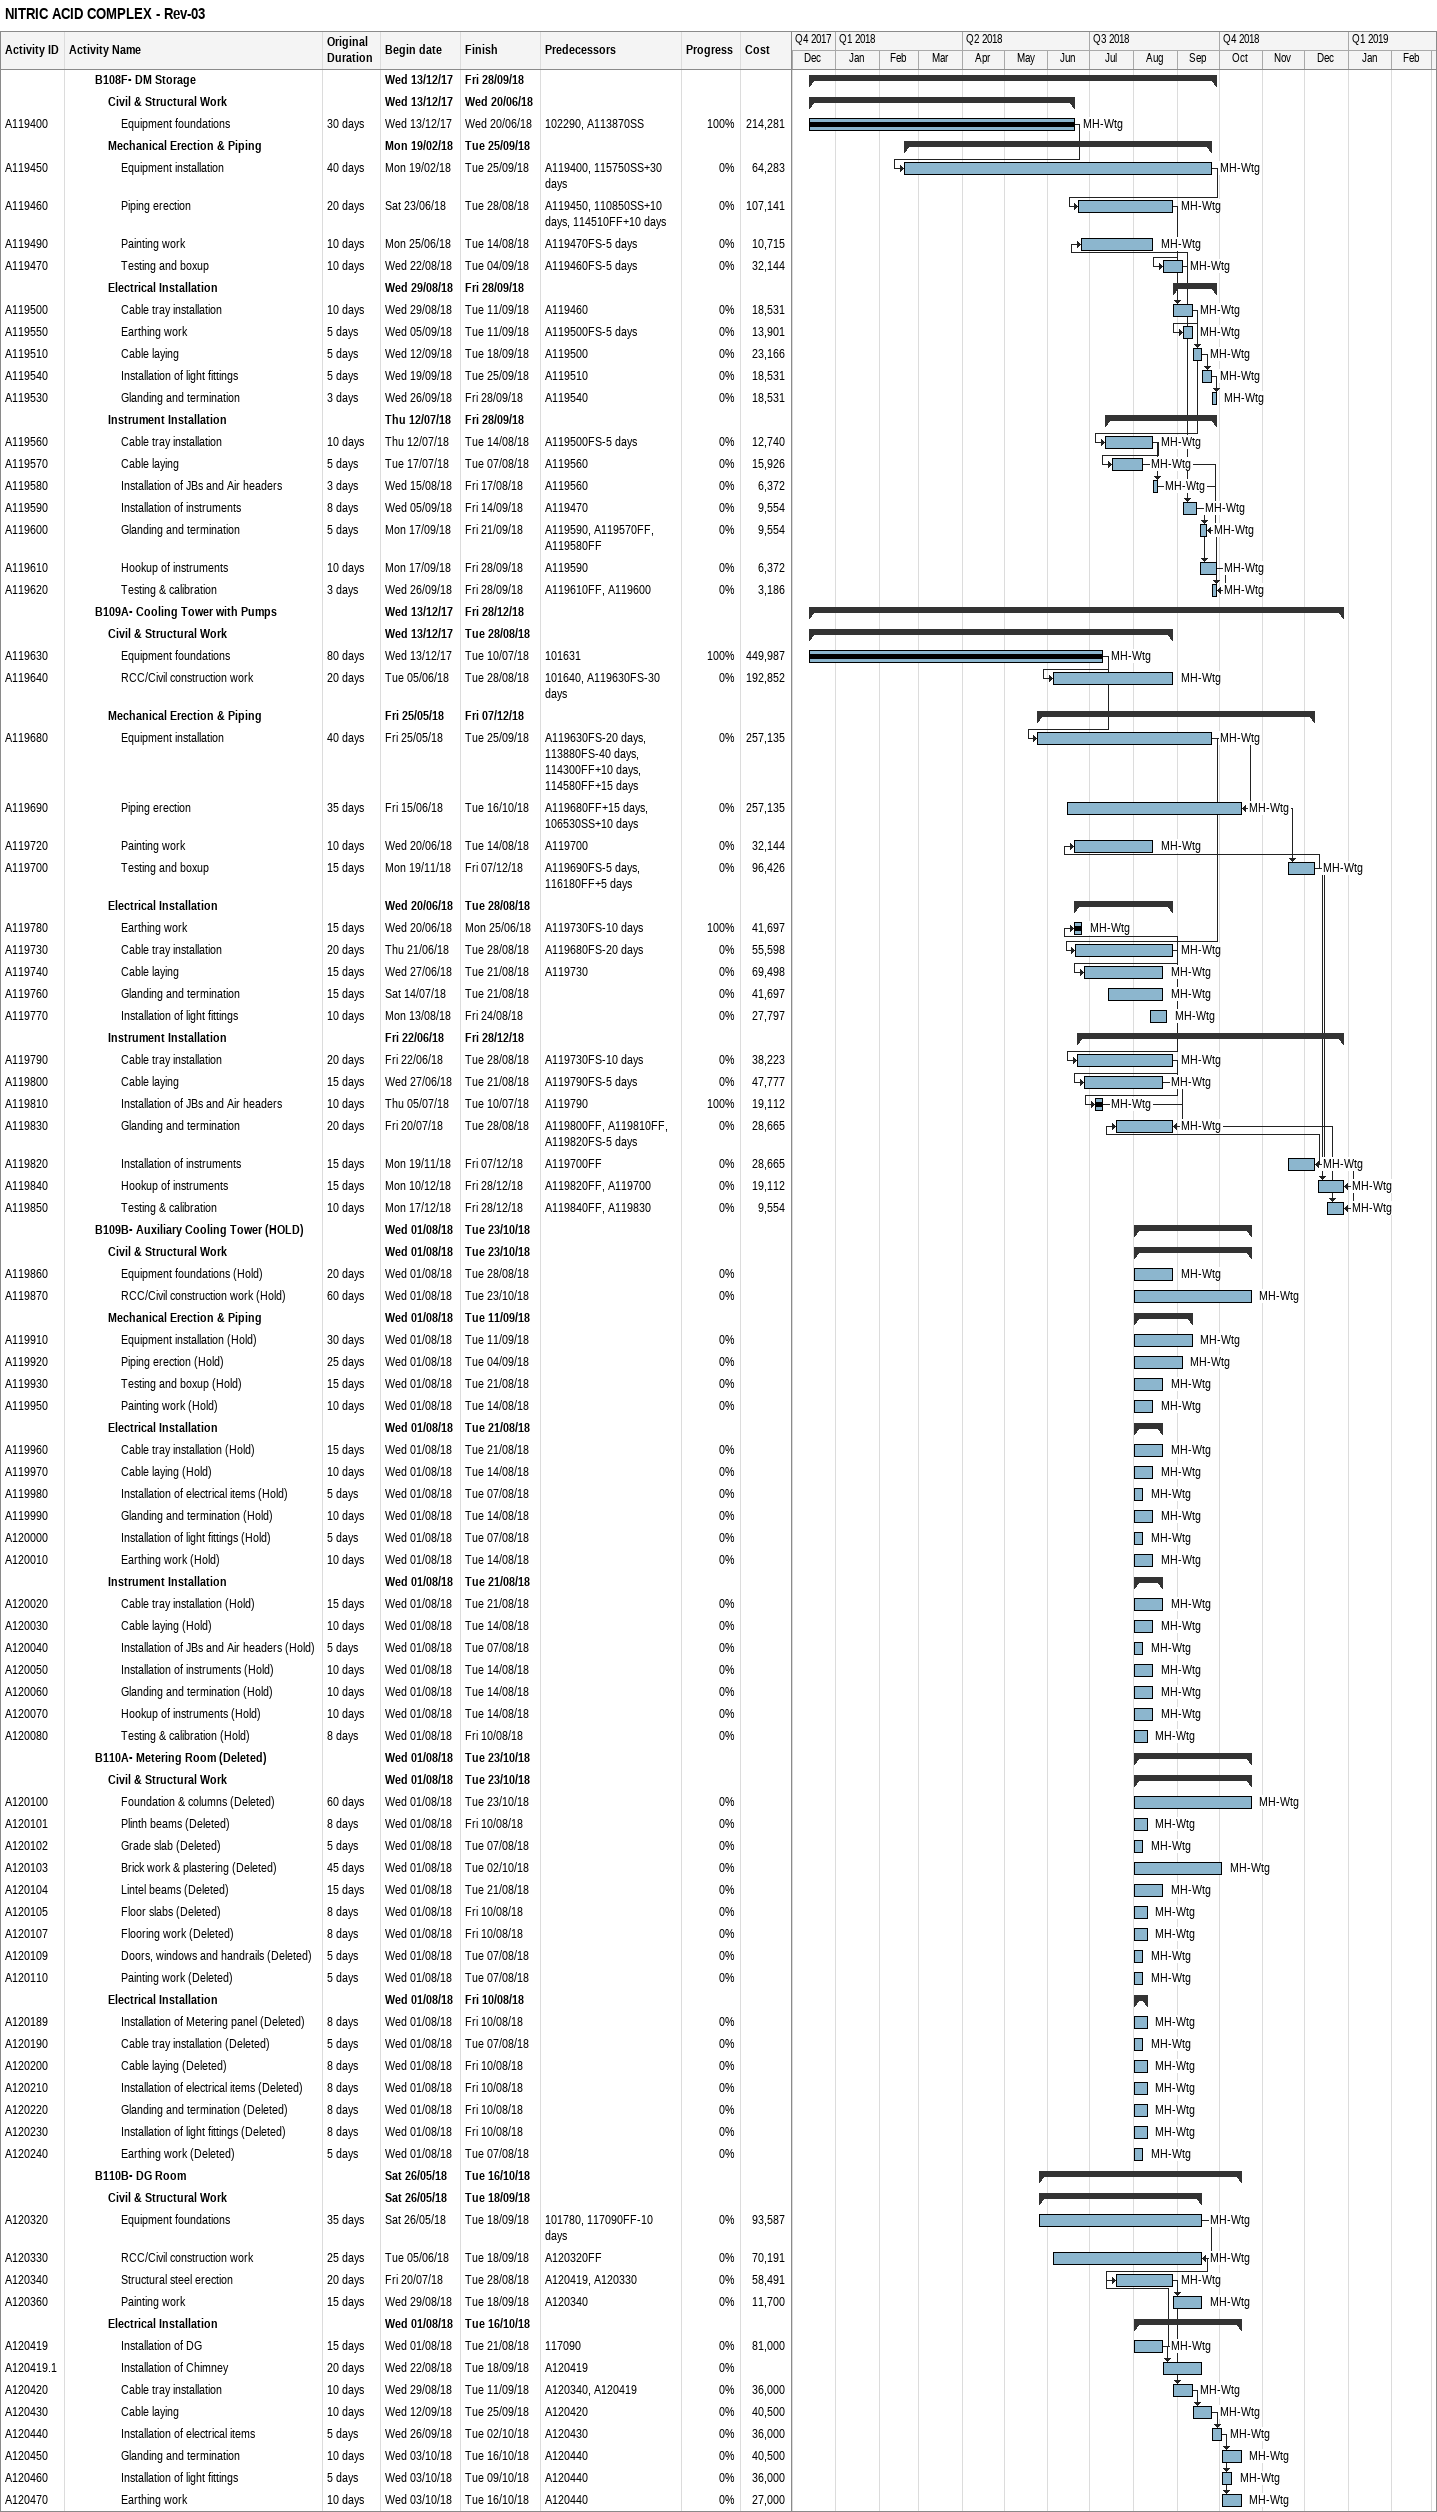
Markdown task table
NITRIC ACID COMPLEX - Rev-03

| ID | Level | Task | Original duration | Start | Finish | Predecessors | Resources | % complete | Cost |
|---|---|---|---|---|---|---|---|---|---|
|  | 3 | **B108F- DM Storage** |  | 2017-12-13 | 2018-09-28 |  |  |  |  |
|  | 4 | **Civil & Structural Work** |  | 2017-12-13 | 2018-06-20 |  |  |  |  |
| A119400 | 5 | Equipment foundations | 30d | 2017-12-13 | 2018-06-20 | 102290, A113870SS | MH-Wtg | 100 | 214281 |
|  | 4 | **Mechanical Erection & Piping** |  | 2018-02-19 | 2018-09-25 |  |  |  |  |
| A119450 | 5 | Equipment installation | 40d | 2018-02-19 | 2018-09-25 | A119400, 115750SS+30d | MH-Wtg | 0 | 64283 |
| A119460 | 5 | Piping erection | 20d | 2018-06-23 | 2018-08-28 | A119450, 110850SS+10d, 114510FF+10d | MH-Wtg | 0 | 107141 |
| A119490 | 5 | Painting work | 10d | 2018-06-25 | 2018-08-14 | A119470FS-5d | MH-Wtg | 0 | 10715 |
| A119470 | 5 | Testing and boxup | 10d | 2018-08-22 | 2018-09-04 | A119460FS-5d | MH-Wtg | 0 | 32144 |
|  | 4 | **Electrical Installation** |  | 2018-08-29 | 2018-09-28 |  |  |  |  |
| A119500 | 5 | Cable tray installation | 10d | 2018-08-29 | 2018-09-11 | A119460 | MH-Wtg | 0 | 18531 |
| A119550 | 5 | Earthing work | 5d | 2018-09-05 | 2018-09-11 | A119500FS-5d | MH-Wtg | 0 | 13901 |
| A119510 | 5 | Cable laying | 5d | 2018-09-12 | 2018-09-18 | A119500 | MH-Wtg | 0 | 23166 |
| A119540 | 5 | Installation of light fittings | 5d | 2018-09-19 | 2018-09-25 | A119510 | MH-Wtg | 0 | 18531 |
| A119530 | 5 | Glanding and termination | 3d | 2018-09-26 | 2018-09-28 | A119540 | MH-Wtg | 0 | 18531 |
|  | 4 | **Instrument Installation** |  | 2018-07-12 | 2018-09-28 |  |  |  |  |
| A119560 | 5 | Cable tray installation | 10d | 2018-07-12 | 2018-08-14 | A119500FS-5d | MH-Wtg | 0 | 12740 |
| A119570 | 5 | Cable laying | 5d | 2018-07-17 | 2018-08-07 | A119560 | MH-Wtg | 0 | 15926 |
| A119580 | 5 | Installation of JBs and Air headers | 3d | 2018-08-15 | 2018-08-17 | A119560 | MH-Wtg | 0 | 6372 |
| A119590 | 5 | Installation of instruments | 8d | 2018-09-05 | 2018-09-14 | A119470 | MH-Wtg | 0 | 9554 |
| A119600 | 5 | Glanding and termination | 5d | 2018-09-17 | 2018-09-21 | A119590, A119570FF, A119580FF | MH-Wtg | 0 | 9554 |
| A119610 | 5 | Hookup of instruments | 10d | 2018-09-17 | 2018-09-28 | A119590 | MH-Wtg | 0 | 6372 |
| A119620 | 5 | Testing & calibration | 3d | 2018-09-26 | 2018-09-28 | A119610FF, A119600 | MH-Wtg | 0 | 3186 |
|  | 3 | **B109A- Cooling Tower with Pumps** |  | 2017-12-13 | 2018-12-28 |  |  |  |  |
|  | 4 | **Civil & Structural Work** |  | 2017-12-13 | 2018-08-28 |  |  |  |  |
| A119630 | 5 | Equipment foundations | 80d | 2017-12-13 | 2018-07-10 | 101631 | MH-Wtg | 100 | 449987 |
| A119640 | 5 | RCC/Civil construction work | 20d | 2018-06-05 | 2018-08-28 | 101640, A119630FS-30d | MH-Wtg | 0 | 192852 |
|  | 4 | **Mechanical Erection & Piping** |  | 2018-05-25 | 2018-12-07 |  |  |  |  |
| A119680 | 5 | Equipment installation | 40d | 2018-05-25 | 2018-09-25 | A119630FS-20d, 113880FS-40d, 114300FF+10d, 114580FF+15d | MH-Wtg | 0 | 257135 |
| A119690 | 5 | Piping erection | 35d | 2018-06-15 | 2018-10-16 | A119680FF+15d, 106530SS+10d | MH-Wtg | 0 | 257135 |
| A119720 | 5 | Painting work | 10d | 2018-06-20 | 2018-08-14 | A119700 | MH-Wtg | 0 | 32144 |
| A119700 | 5 | Testing and boxup | 15d | 2018-11-19 | 2018-12-07 | A119690FS-5d, 116180FF+5d | MH-Wtg | 0 | 96426 |
|  | 4 | **Electrical Installation** |  | 2018-06-20 | 2018-08-28 |  |  |  |  |
| A119780 | 5 | Earthing work | 15d | 2018-06-20 | 2018-06-25 | A119730FS-10d | MH-Wtg | 100 | 41697 |
| A119730 | 5 | Cable tray installation | 20d | 2018-06-21 | 2018-08-28 | A119680FS-20d | MH-Wtg | 0 | 55598 |
| A119740 | 5 | Cable laying | 15d | 2018-06-27 | 2018-08-21 | A119730 | MH-Wtg | 0 | 69498 |
| A119760 | 5 | Glanding and termination | 15d | 2018-07-14 | 2018-08-21 |  | MH-Wtg | 0 | 41697 |
| A119770 | 5 | Installation of light fittings | 10d | 2018-08-13 | 2018-08-24 |  | MH-Wtg | 0 | 27797 |
|  | 4 | **Instrument Installation** |  | 2018-06-22 | 2018-12-28 |  |  |  |  |
| A119790 | 5 | Cable tray installation | 20d | 2018-06-22 | 2018-08-28 | A119730FS-10d | MH-Wtg | 0 | 38223 |
| A119800 | 5 | Cable laying | 15d | 2018-06-27 | 2018-08-21 | A119790FS-5d | MH-Wtg | 0 | 47777 |
| A119810 | 5 | Installation of JBs and Air headers | 10d | 2018-07-05 | 2018-07-10 | A119790 | MH-Wtg | 100 | 19112 |
| A119830 | 5 | Glanding and termination | 20d | 2018-07-20 | 2018-08-28 | A119800FF, A119810FF, A119820FS-5d | MH-Wtg | 0 | 28665 |
| A119820 | 5 | Installation of instruments | 15d | 2018-11-19 | 2018-12-07 | A119700FF | MH-Wtg | 0 | 28665 |
| A119840 | 5 | Hookup of instruments | 15d | 2018-12-10 | 2018-12-28 | A119820FF, A119700 | MH-Wtg | 0 | 19112 |
| A119850 | 5 | Testing & calibration | 10d | 2018-12-17 | 2018-12-28 | A119840FF, A119830 | MH-Wtg | 0 | 9554 |
|  | 3 | **B109B- Auxiliary Cooling Tower (HOLD)** |  | 2018-08-01 | 2018-10-23 |  |  |  |  |
|  | 4 | **Civil & Structural Work** |  | 2018-08-01 | 2018-10-23 |  |  |  |  |
| A119860 | 5 | Equipment foundations (Hold) | 20d | 2018-08-01 | 2018-08-28 |  | MH-Wtg | 0 |  |
| A119870 | 5 | RCC/Civil construction work (Hold) | 60d | 2018-08-01 | 2018-10-23 |  | MH-Wtg | 0 |  |
|  | 4 | **Mechanical Erection & Piping** |  | 2018-08-01 | 2018-09-11 |  |  |  |  |
| A119910 | 5 | Equipment installation (Hold) | 30d | 2018-08-01 | 2018-09-11 |  | MH-Wtg | 0 |  |
| A119920 | 5 | Piping erection (Hold) | 25d | 2018-08-01 | 2018-09-04 |  | MH-Wtg | 0 |  |
| A119930 | 5 | Testing and boxup (Hold) | 15d | 2018-08-01 | 2018-08-21 |  | MH-Wtg | 0 |  |
| A119950 | 5 | Painting work (Hold) | 10d | 2018-08-01 | 2018-08-14 |  | MH-Wtg | 0 |  |
|  | 4 | **Electrical Installation** |  | 2018-08-01 | 2018-08-21 |  |  |  |  |
| A119960 | 5 | Cable tray installation (Hold) | 15d | 2018-08-01 | 2018-08-21 |  | MH-Wtg | 0 |  |
| A119970 | 5 | Cable laying (Hold) | 10d | 2018-08-01 | 2018-08-14 |  | MH-Wtg | 0 |  |
| A119980 | 5 | Installation of electrical items (Hold) | 5d | 2018-08-01 | 2018-08-07 |  | MH-Wtg | 0 |  |
| A119990 | 5 | Glanding and termination (Hold) | 10d | 2018-08-01 | 2018-08-14 |  | MH-Wtg | 0 |  |
| A120000 | 5 | Installation of light fittings (Hold) | 5d | 2018-08-01 | 2018-08-07 |  | MH-Wtg | 0 |  |
| A120010 | 5 | Earthing work (Hold) | 10d | 2018-08-01 | 2018-08-14 |  | MH-Wtg | 0 |  |
|  | 4 | **Instrument Installation** |  | 2018-08-01 | 2018-08-21 |  |  |  |  |
| A120020 | 5 | Cable tray installation (Hold) | 15d | 2018-08-01 | 2018-08-21 |  | MH-Wtg | 0 |  |
| A120030 | 5 | Cable laying (Hold) | 10d | 2018-08-01 | 2018-08-14 |  | MH-Wtg | 0 |  |
| A120040 | 5 | Installation of JBs and Air headers (Hold) | 5d | 2018-08-01 | 2018-08-07 |  | MH-Wtg | 0 |  |
| A120050 | 5 | Installation of instruments (Hold) | 10d | 2018-08-01 | 2018-08-14 |  | MH-Wtg | 0 |  |
| A120060 | 5 | Glanding and termination (Hold) | 10d | 2018-08-01 | 2018-08-14 |  | MH-Wtg | 0 |  |
| A120070 | 5 | Hookup of instruments (Hold) | 10d | 2018-08-01 | 2018-08-14 |  | MH-Wtg | 0 |  |
| A120080 | 5 | Testing & calibration (Hold) | 8d | 2018-08-01 | 2018-08-10 |  | MH-Wtg | 0 |  |
|  | 3 | **B110A- Metering Room (Deleted)** |  | 2018-08-01 | 2018-10-23 |  |  |  |  |
|  | 4 | **Civil & Structural Work** |  | 2018-08-01 | 2018-10-23 |  |  |  |  |
| A120100 | 5 | Foundation & columns (Deleted) | 60d | 2018-08-01 | 2018-10-23 |  | MH-Wtg | 0 |  |
| A120101 | 5 | Plinth beams (Deleted) | 8d | 2018-08-01 | 2018-08-10 |  | MH-Wtg | 0 |  |
| A120102 | 5 | Grade slab (Deleted) | 5d | 2018-08-01 | 2018-08-07 |  | MH-Wtg | 0 |  |
| A120103 | 5 | Brick work & plastering (Deleted) | 45d | 2018-08-01 | 2018-10-02 |  | MH-Wtg | 0 |  |
| A120104 | 5 | Lintel beams (Deleted) | 15d | 2018-08-01 | 2018-08-21 |  | MH-Wtg | 0 |  |
| A120105 | 5 | Floor slabs (Deleted) | 8d | 2018-08-01 | 2018-08-10 |  | MH-Wtg | 0 |  |
| A120107 | 5 | Flooring work (Deleted) | 8d | 2018-08-01 | 2018-08-10 |  | MH-Wtg | 0 |  |
| A120109 | 5 | Doors, windows and handrails (Deleted) | 5d | 2018-08-01 | 2018-08-07 |  | MH-Wtg | 0 |  |
| A120110 | 5 | Painting work (Deleted) | 5d | 2018-08-01 | 2018-08-07 |  | MH-Wtg | 0 |  |
|  | 4 | **Electrical Installation** |  | 2018-08-01 | 2018-08-10 |  |  |  |  |
| A120189 | 5 | Installation of Metering panel (Deleted) | 8d | 2018-08-01 | 2018-08-10 |  | MH-Wtg | 0 |  |
| A120190 | 5 | Cable tray installation (Deleted) | 5d | 2018-08-01 | 2018-08-07 |  | MH-Wtg | 0 |  |
| A120200 | 5 | Cable laying (Deleted) | 8d | 2018-08-01 | 2018-08-10 |  | MH-Wtg | 0 |  |
| A120210 | 5 | Installation of electrical items (Deleted) | 8d | 2018-08-01 | 2018-08-10 |  | MH-Wtg | 0 |  |
| A120220 | 5 | Glanding and termination (Deleted) | 8d | 2018-08-01 | 2018-08-10 |  | MH-Wtg | 0 |  |
| A120230 | 5 | Installation of light fittings (Deleted) | 8d | 2018-08-01 | 2018-08-10 |  | MH-Wtg | 0 |  |
| A120240 | 5 | Earthing work (Deleted) | 5d | 2018-08-01 | 2018-08-07 |  | MH-Wtg | 0 |  |
|  | 3 | **B110B- DG Room** |  | 2018-05-26 | 2018-10-16 |  |  |  |  |
|  | 4 | **Civil & Structural Work** |  | 2018-05-26 | 2018-09-18 |  |  |  |  |
| A120320 | 5 | Equipment foundations | 35d | 2018-05-26 | 2018-09-18 | 101780, 117090FF-10d | MH-Wtg | 0 | 93587 |
| A120330 | 5 | RCC/Civil construction work | 25d | 2018-06-05 | 2018-09-18 | A120320FF | MH-Wtg | 0 | 70191 |
| A120340 | 5 | Structural steel erection | 20d | 2018-07-20 | 2018-08-28 | A120419, A120330 | MH-Wtg | 0 | 58491 |
| A120360 | 5 | Painting work | 15d | 2018-08-29 | 2018-09-18 | A120340 | MH-Wtg | 0 | 11700 |
|  | 4 | **Electrical Installation** |  | 2018-08-01 | 2018-10-16 |  |  |  |  |
| A120419 | 5 | Installation of DG | 15d | 2018-08-01 | 2018-08-21 | 117090 | MH-Wtg | 0 | 81000 |
| A120419.1 | 5 | Installation of Chimney | 20d | 2018-08-22 | 2018-09-18 | A120419 |  | 0 |  |
| A120420 | 5 | Cable tray installation | 10d | 2018-08-29 | 2018-09-11 | A120340, A120419 | MH-Wtg | 0 | 36000 |
| A120430 | 5 | Cable laying | 10d | 2018-09-12 | 2018-09-25 | A120420 | MH-Wtg | 0 | 40500 |
| A120440 | 5 | Installation of electrical items | 5d | 2018-09-26 | 2018-10-02 | A120430 | MH-Wtg | 0 | 36000 |
| A120450 | 5 | Glanding and termination | 10d | 2018-10-03 | 2018-10-16 | A120440 | MH-Wtg | 0 | 40500 |
| A120460 | 5 | Installation of light fittings | 5d | 2018-10-03 | 2018-10-09 | A120440 | MH-Wtg | 0 | 36000 |
| A120470 | 5 | Earthing work | 10d | 2018-10-03 | 2018-10-16 | A120440 | MH-Wtg | 0 | 27000 |
